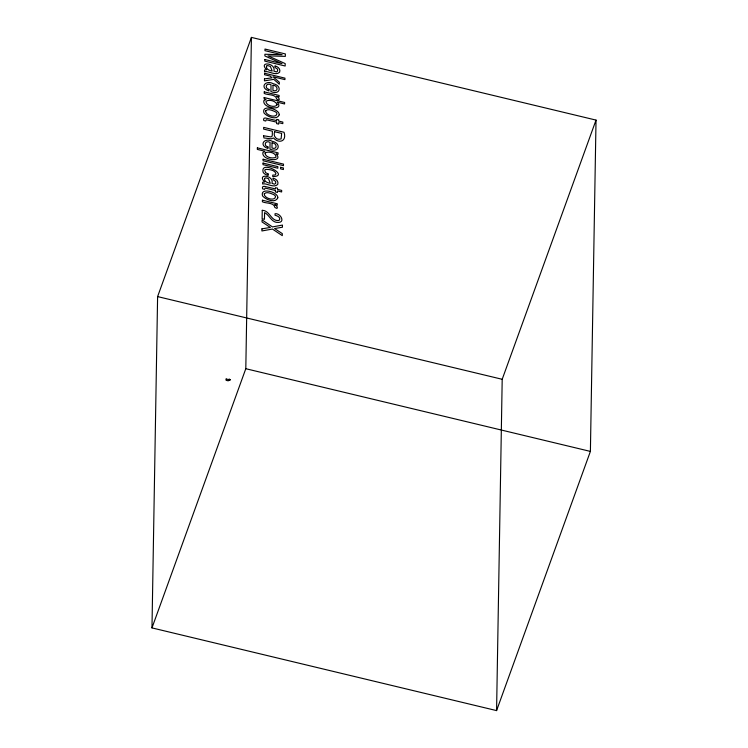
<?xml version="1.0" encoding="UTF-8"?>
<svg xmlns="http://www.w3.org/2000/svg" width="748" height="748" viewBox="0 0 748 748"><rect width="100%" height="100%" fill="white"/><g stroke="black" fill="none" stroke-linecap="round" stroke-linejoin="round"><path stroke-width="1.12" d="M151.975 627.899L157.604 296.591L251.421 37.4L596.025 120.101L590.396 451.409L496.579 710.6L151.975 627.899L245.802 368.708L251.421 37.4M228.982 379.965L229.103 379.414L230.141 379.732L228.982 379.965L229.103 379.245L230.141 379.591M229.103 379.245L230.085 379.947M496.579 710.6L502.198 379.292L596.025 120.101M230.029 379.816L228.982 379.563M157.604 296.591L502.198 379.292M245.802 368.708L590.396 451.409M226.148 379.002L226.12 380.33L228.28 380.854L228.299 379.517L226.148 379.002M257.359 147.87L257.34 149.413L264.923 151.236L262.913 152.47C261.164 160.68 284.558 162.765 276.077 153.873L278.05 154.34L278.078 152.844L257.359 147.87M261.94 228.841L261.903 230.964L272.422 229.038L282.286 235.648L282.323 233.619L274.572 228.551L282.426 227.214L282.464 225.073L272.459 226.915L262.09 219.903L262.052 221.96L270.374 227.457L261.94 228.841M262.249 210.319L262.109 218.753L264.465 219.314L264.577 212.61C269.682 215.125 271.496 222.913 278.256 222.446C285.699 222.408 280.341 212.881 275.068 213.704L275.04 215.265C277.115 215.704 280.706 217.154 279.556 219.884L278.77 220.454C271.056 221.66 269.972 210.384 262.249 210.319M262.426 200.221L262.398 201.764C265.774 203.671 274.03 202.222 274.89 207.448C279.013 210.45 277.386 205.363 274.694 204.634L277.256 205.251L277.284 203.783L262.426 200.221M263.053 163.083L263.025 164.654L277.817 168.207L277.845 166.636L263.053 163.083M263.118 159.221L263.09 160.764L283.473 165.663L283.501 164.111L263.118 159.221M263.52 135.743L263.941 137.95L271.197 138.829L273.534 137.987C278.724 143.859 287.073 141.615 284.044 132.265L263.661 127.375L263.633 129.086L272.375 131.181L272.3 135.07L271.907 136.51L270.879 136.931L263.52 135.743M264.166 97.558L264.137 98.979L266.045 99.437L263.848 100.634C262.062 108.684 285.138 111.237 277.199 102.186L284.586 103.963L284.614 102.457L264.166 97.558M264.259 91.873L264.231 93.416C267.616 95.323 275.872 93.874 276.732 99.091C280.855 102.102 279.228 97.016 276.526 96.286L279.098 96.903L279.126 95.435L264.259 91.873M264.483 78.886L264.446 80.859L273.805 79.372L279.313 84.225L279.341 82.252L273.095 76.782L284.932 79.615L284.96 78.138L264.577 73.248L264.549 74.725L270.131 76.062L272.02 77.82L264.483 78.886M264.811 59.494L264.783 61.121L285.166 66.011L285.203 63.589L268.036 55.866L285.325 56.38L285.371 53.94L264.988 49.05L264.96 50.677L282.155 54.754L264.904 54.249L264.876 55.941L282.005 63.655L264.811 59.494M268.008 146.991L267.98 148.506C258.116 145.121 264.773 137.034 272.309 141.335C281.566 143.167 279.228 153.377 269.953 149.114L270.065 142.382C265.288 139.708 263.146 145.879 268.008 146.991M268.981 89.405L268.962 90.919C259.089 87.535 265.755 79.447 273.291 83.748C282.538 85.571 280.21 95.781 270.926 91.518L271.038 84.795C266.26 82.121 264.128 88.292 268.981 89.405M268.149 173.985L268.121 175.481L265.568 174.424A5.311 3.039 19.9 0 1 263.231 172.47C259.406 158.885 290.85 176.276 272.73 176.593L272.749 175.088L275.049 175.013L275.984 173.658C274.787 169.936 269.542 169.469 266.195 169.366A3.188 1.823 19.9 0 0 264.736 170.273L265.559 172.582L268.149 173.985M272.048 142.896L271.963 148.001C277.648 150.236 277.218 142.812 272.048 142.896M273.02 85.309L272.936 90.415C278.63 92.649 278.2 85.225 273.02 85.309M273.16 178.286L273.132 179.726L275.638 181.381L275.731 183.372L274.525 184.186L271.982 183.344C274.329 174.995 256.059 173.246 264.708 182.007L262.632 182.25L262.632 184.008C266.279 182.662 273.899 188.543 277.723 184.429C278.873 181.381 276.003 178.697 273.16 178.286M275.068 66.03L275.04 67.47L277.545 69.125L277.63 71.116L276.433 71.939L273.89 71.097C276.227 62.738 257.966 60.99 266.615 69.751L264.54 69.994L264.53 71.752C268.186 70.406 275.806 76.287 279.63 72.173C280.771 69.125 277.91 66.441 275.068 66.03M274.675 131.732C272.637 136.071 276.91 140.895 281.126 138.866L281.641 133.406L274.675 131.732M275.46 190.478L275.432 191.946L277.471 192.432L277.499 190.964L281.65 191.965L281.678 190.403L277.527 189.403L277.545 188.159L275.507 187.673L275.488 188.917L264.353 186.346L262.922 186.523L262.398 187.636L262.613 188.87L264.586 189.338L265.11 188.075L275.46 190.478M276.62 122.158L276.592 123.616L278.63 124.112L278.658 122.644L282.809 123.635L282.838 122.074L278.686 121.083L278.705 119.839L276.666 119.353L276.648 120.596L265.512 118.016L264.081 118.203L263.558 119.315L263.773 120.54L265.746 121.017L266.269 119.755L276.62 122.158M280.603 167.3L280.575 168.861L283.408 169.544L283.436 167.973L280.603 167.3M279.228 114.818C276.769 120.709 267.045 116.66 263.951 112.92C261.557 105.29 273.843 108.142 277.059 111.125A6.386 3.656 19.9 0 1 279.098 113.846L279.228 114.818M277.817 197.781C275.367 203.68 265.643 199.632 262.539 195.892C260.145 188.262 272.431 191.105 275.647 194.097A6.386 3.656 19.9 0 1 277.695 196.808L277.817 197.781M265.652 110.844C265.185 115.36 276.601 118.68 276.947 113.565A3.534 2.02 19.9 0 0 275.329 111.77C272.637 110.611 268.083 108.226 265.652 110.844M264.25 193.816C263.782 198.332 275.199 201.642 275.535 196.537A3.534 2.02 19.9 0 0 273.927 194.742C271.225 193.582 266.671 191.198 264.25 193.816M277.106 104.729C275.096 108.226 265.671 105.646 265.998 101.251C269.224 99.129 275.806 100.84 277.106 104.729M265.054 152.994C265.054 157.435 272.964 159.109 276.077 157.117C276.134 152.723 268.167 150.862 265.054 152.994M266.484 66.142C265.802 69.293 269.738 70.733 272.207 71.023L270.374 66.45L267.709 65.534L266.484 66.142M264.577 178.398C263.894 181.54 267.831 182.98 270.299 183.269L268.467 178.707L265.802 177.79L264.577 178.398"/></g></svg>
